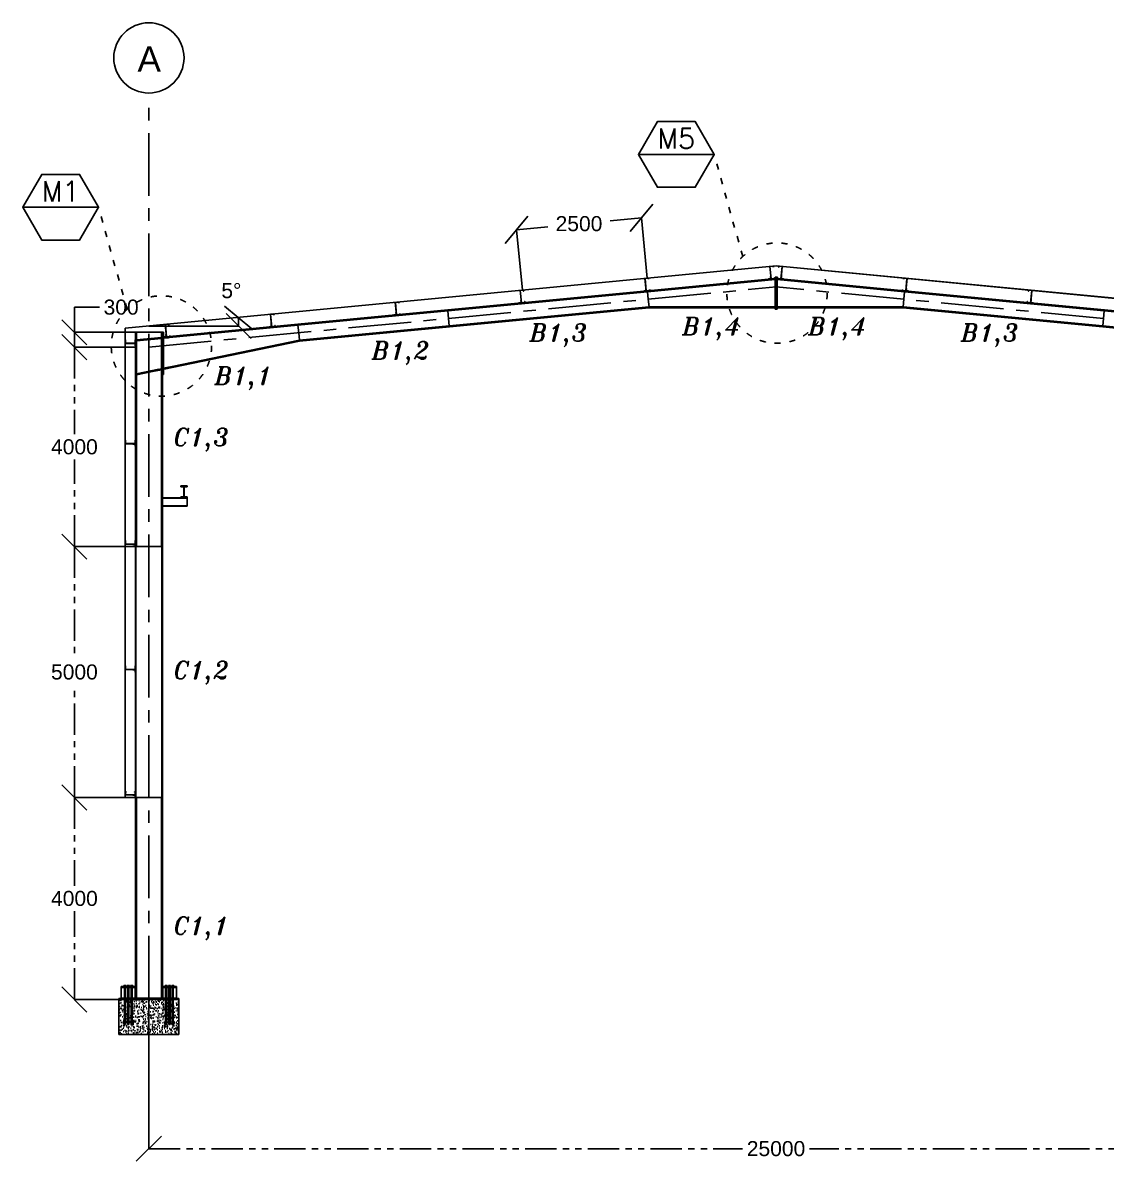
# Model space of a CAD drawing. Header units: inches. Extents: x -15 to 1885144, y -42615 to 866270.
# Drawn here: x 1632521 to 1654115, y 242075 to 264766 of the extents above; entities that cross this region are included whole.
import ezdxf
from ezdxf.enums import TextEntityAlignment as Align

# ---------------------------------------------------------------- set-up
doc = ezdxf.new("R2010")
doc.units = ezdxf.units.IN
doc.header["$LTSCALE"] = 100
doc.header["$MEASUREMENT"] = 0
for name, pattern in [('CENTER', [2, 1.25, -0.25, 0.25, -0.25]), ('dash line', [30, 12, -18]), ('dash scaled', [15, 12, -3]), ('PHANTOM2', [1.25, 0.625, -0.125, 0.125, -0.125, 0.125, -0.125])]:
    doc.linetypes.add(name, pattern=pattern)
for name, color, linetype in [('axis', 8, 'PHANTOM2'), ('bolt', 1, 'Continuous'), ('corrugated sheet', 6, 'Continuous'), ('dimensions', 10, 'PHANTOM2'), ('layout', 7, 'Continuous'), ('pedestal', 9, 'Continuous'), ('purlins', 4, 'Continuous'), ('sections', 3, 'Continuous'), ('text', 3, 'Continuous')]:
    doc.layers.add(name, color=color, linetype=linetype)
doc.layers.add('weld', color=2, linetype='Continuous', lineweight=35)
doc.styles.add('romans', font='romans.shx', dxfattribs={"width": 0.75})
doc.styles.get("Standard").update_dxf_attribs({"font": 'arial.ttf'})
doc.styles.add('TEXT-3', font='ITALICT.shx', dxfattribs={"height": 350})
doc.dimstyles.new('Dim_1', dxfattribs={"dimtxt": 300, "dimasz": 500, "dimexe": 0.0625, "dimexo": 0.0625, "dimgap": 100, "dimtad": 0, "dimtih": 1, "dimtoh": 1, "dimdec": 0, "dimzin": 0, "dimdsep": 46, "dimtxsty": 'Standard', "dimblk": 'OBLIQUE', "dimcen": 0.09, "dimclrd": 256, "dimclre": 256, "dimclrt": 256, "dimadec": 0, "dimazin": 0, "dimtm": 1e-09, "dimtfac": 1, "dimtdec": 0, "dimtofl": 0, "dimtmove": 0, "dimatfit": 3, "dimfxl": 1, "dimtfillclr": 256, "dimtolj": 1, "dimtzin": 0, "dimlwe": -1, "dimarcsym": 0})

# ---------------------------------------------------------------- blocks, each defined once
blk = doc.blocks.new('_Oblique')
at = {"color": 0, "linetype": 'ByBlock', "lineweight": -2}
blk.add_line((-0.5, -0.5), (0.5, 0.5), dxfattribs=at)
blk = doc.blocks.new('*D792')
at = {"layer": 'Defpoints', "color": 0, "ltscale": 10, "transparency": 16777216}
for p in [(1633550, 258597), (1634764, 258597), (1634764, 258301)]:
    blk.add_point(p, dxfattribs=at)
at = {"layer": 'dimensions', "lineweight": -2, "ltscale": 10, "transparency": 16777216}
for p, q in [((1633550, 258597), (1633550, 259097)), ((1633550, 259097), (1634050, 259097)), ((1633550, 258301), (1633550, 258597))]:
    blk.add_line(p, q, dxfattribs=at)
at = {"layer": 'dimensions', "linetype": 'dash line', "ltscale": 10, "transparency": 16777216}
for p, q in [((1634764, 258597), (1633550, 258597)), ((1634764, 258301), (1633550, 258301))]:
    blk.add_line(p, q, dxfattribs=at)
at = {"layer": 'dimensions', "lineweight": -2, "ltscale": 10, "transparency": 16777216, "xscale": 500, "yscale": 500, "zscale": 500}
for p, rotation in [((1633550, 258597), 90), ((1633550, 258301), 270)]:
    blk.add_blockref('_Oblique', p, dxfattribs=dict(at, rotation=rotation))
at = {"layer": 'dimensions', "ltscale": 10, "transparency": 16777216, "insert": (1634481, 259097), "char_height": 300, "attachment_point": 5}
blk.add_mtext('\\A1;300', dxfattribs=at)
blk = doc.blocks.new('*D797')
at = {"layer": 'Defpoints', "color": 0, "ltscale": 10, "transparency": 16777216}
for p in [(1635034, 245319), (1660034, 245319), (1660034, 242325)]:
    blk.add_point(p, dxfattribs=at)
at = {"layer": 'dimensions', "linetype": 'dash line', "ltscale": 10, "transparency": 16777216}
for p, q in [((1635034, 245319), (1635034, 242325)), ((1660034, 245319), (1660034, 242325))]:
    blk.add_line(p, q, dxfattribs=at)
at = {"layer": 'dimensions', "lineweight": -2, "ltscale": 10, "transparency": 16777216}
for p, q in [((1635034, 242325), (1646868, 242325)), ((1660034, 242325), (1648201, 242325))]:
    blk.add_line(p, q, dxfattribs=at)
at = {"layer": 'dimensions', "lineweight": -2, "ltscale": 10, "transparency": 16777216, "xscale": 500, "yscale": 500, "zscale": 500, "rotation": 180}
blk.add_blockref('_Oblique', (1635034, 242325), dxfattribs=at)
at = {"layer": 'dimensions', "lineweight": -2, "ltscale": 10, "transparency": 16777216, "xscale": 500, "yscale": 500, "zscale": 500}
blk.add_blockref('_Oblique', (1660034, 242325), dxfattribs=at)
at = {"layer": 'dimensions', "ltscale": 10, "transparency": 16777216, "insert": (1647534, 242325), "char_height": 300, "attachment_point": 5}
blk.add_mtext('\\A1;25000', dxfattribs=at)
blk = doc.blocks.new('*D803')
at = {"layer": 'Defpoints', "color": 0, "ltscale": 10, "transparency": 16777216}
for p in [(1644851, 260881), (1644967, 259674), (1642479, 259435)]:
    blk.add_point(p, dxfattribs=at)
at = {"layer": 'dimensions', "lineweight": -2, "ltscale": 10, "transparency": 16777216}
for p, q in [((1644851, 260881), (1644157, 260814)), ((1642363, 260642), (1643057, 260708))]:
    blk.add_line(p, q, dxfattribs=at)
at = {"layer": 'dimensions', "linetype": 'dash line', "ltscale": 10, "transparency": 16777216}
for p, q in [((1644967, 259674), (1644851, 260881)), ((1642479, 259435), (1642363, 260642))]:
    blk.add_line(p, q, dxfattribs=at)
at = {"layer": 'dimensions', "lineweight": -2, "ltscale": 10, "transparency": 16777216, "xscale": 500, "yscale": 500, "zscale": 500}
for p, rotation in [((1644851, 260881), 5.483590444458548), ((1642363, 260642), 185.4835904444585)]:
    blk.add_blockref('_Oblique', p, dxfattribs=dict(at, rotation=rotation))
at = {"layer": 'dimensions', "ltscale": 10, "transparency": 16777216, "insert": (1643607, 260761), "char_height": 300, "attachment_point": 5}
blk.add_mtext('\\A1;2500', dxfattribs=at)
blk = doc.blocks.new('*D850')
at = {"layer": 'Defpoints', "color": 0, "ltscale": 10, "transparency": 16777216}
for p in [(1633550, 249325), (1634764, 249325), (1634764, 245299)]:
    blk.add_point(p, dxfattribs=at)
at = {"layer": 'dimensions', "linetype": 'dash line', "ltscale": 10, "transparency": 16777216}
for p, q in [((1634764, 249325), (1633550, 249325)), ((1634764, 245299), (1633550, 245299))]:
    blk.add_line(p, q, dxfattribs=at)
at = {"layer": 'dimensions', "lineweight": -2, "ltscale": 10, "transparency": 16777216}
for p, q in [((1633550, 249325), (1633550, 247565)), ((1633550, 245299), (1633550, 247059))]:
    blk.add_line(p, q, dxfattribs=at)
at = {"layer": 'dimensions', "lineweight": -2, "ltscale": 10, "transparency": 16777216, "xscale": 500, "yscale": 500, "zscale": 500}
for p, rotation in [((1633550, 249325), 90), ((1633550, 245299), 270)]:
    blk.add_blockref('_Oblique', p, dxfattribs=dict(at, rotation=rotation))
at = {"layer": 'dimensions', "ltscale": 10, "transparency": 16777216, "insert": (1633550, 247312), "char_height": 300, "attachment_point": 5}
blk.add_mtext('\\A1;4000', dxfattribs=at)
blk = doc.blocks.new('*D851')
at = {"layer": 'Defpoints', "color": 0, "ltscale": 10, "transparency": 16777216}
for p in [(1633550, 254325), (1634764, 254325), (1634764, 249325)]:
    blk.add_point(p, dxfattribs=at)
at = {"layer": 'dimensions', "linetype": 'dash line', "ltscale": 10, "transparency": 16777216}
for p, q in [((1634764, 254325), (1633550, 254325)), ((1634764, 249325), (1633550, 249325))]:
    blk.add_line(p, q, dxfattribs=at)
at = {"layer": 'dimensions', "lineweight": -2, "ltscale": 10, "transparency": 16777216}
for p, q in [((1633550, 254325), (1633550, 252079)), ((1633550, 249325), (1633550, 251572))]:
    blk.add_line(p, q, dxfattribs=at)
at = {"layer": 'dimensions', "lineweight": -2, "ltscale": 10, "transparency": 16777216, "xscale": 500, "yscale": 500, "zscale": 500}
for p, rotation in [((1633550, 254325), 90), ((1633550, 249325), 270)]:
    blk.add_blockref('_Oblique', p, dxfattribs=dict(at, rotation=rotation))
at = {"layer": 'dimensions', "ltscale": 10, "transparency": 16777216, "insert": (1633550, 251825), "char_height": 300, "attachment_point": 5}
blk.add_mtext('\\A1;5000', dxfattribs=at)
blk = doc.blocks.new('*D852')
at = {"layer": 'Defpoints', "color": 0, "ltscale": 10, "transparency": 16777216}
for p in [(1633550, 258301), (1634764, 258301), (1634764, 254325)]:
    blk.add_point(p, dxfattribs=at)
at = {"layer": 'dimensions', "linetype": 'dash line', "ltscale": 10, "transparency": 16777216}
for p, q in [((1634764, 258301), (1633550, 258301)), ((1634764, 254325), (1633550, 254325))]:
    blk.add_line(p, q, dxfattribs=at)
at = {"layer": 'dimensions', "lineweight": -2, "ltscale": 10, "transparency": 16777216}
for p, q in [((1633550, 258301), (1633550, 256566)), ((1633550, 254325), (1633550, 256060))]:
    blk.add_line(p, q, dxfattribs=at)
at = {"layer": 'dimensions', "lineweight": -2, "ltscale": 10, "transparency": 16777216, "xscale": 500, "yscale": 500, "zscale": 500}
for p, rotation in [((1633550, 258301), 90), ((1633550, 254325), 270)]:
    blk.add_blockref('_Oblique', p, dxfattribs=dict(at, rotation=rotation))
at = {"layer": 'dimensions', "ltscale": 10, "transparency": 16777216, "insert": (1633550, 256313), "char_height": 300, "attachment_point": 5}
blk.add_mtext('\\A1;4000', dxfattribs=at)
blk = doc.blocks.new('*D853')
at = {"layer": 'Defpoints', "color": 0, "ltscale": 10, "transparency": 16777216}
for p in [(1647534, 259923), (1634564, 258678), (1635034, 258722), (1635281, 258722), (1636822, 258780)]:
    blk.add_point(p, dxfattribs=at)
at = {"layer": 'dimensions', "linetype": 'dash line', "ltscale": 10, "transparency": 16777216}
blk.add_line((1635281, 258722), (1636823, 258722), dxfattribs=at)
at = {"layer": 'dimensions', "lineweight": -2, "ltscale": 10, "transparency": 16777216}
blk.add_arc((1635027, 258722), 1796, 0, 5.4836, dxfattribs=at)
at = {"layer": 'dimensions', "lineweight": -2, "ltscale": 10, "transparency": 16777216, "xscale": 500, "yscale": 500, "zscale": 500}
for p, rotation in [((1636815, 258894), 95.48359044446731), ((1636823, 258722), 270.0000000000118)]:
    blk.add_blockref('_Oblique', p, dxfattribs=dict(at, rotation=rotation))
at = {"layer": 'dimensions', "ltscale": 10, "transparency": 16777216, "insert": (1636679, 259426), "char_height": 300, "attachment_point": 5}
blk.add_mtext('\\A1;5°', dxfattribs=at)
blk = doc.blocks.new('*U871')
at = {"layer": 'purlins', "ltscale": 10}
h = blk.add_hatch(color=256, dxfattribs=at)
h.dxf.hatch_style = 1
h.paths.add_polyline_path([(124, -228), (129, -228), (129, -218), (124, -218)])
for p, q in [((124, -1), (54, -1)), ((54, -1), (54, -21)), ((54, -21), (56, -21)), ((56, -21), (56, -3)), ((56, -3), (122, -3)), ((122, -249), (122, -3)), ((124, -1), (124, -251)), ((129, -201), (124, -201)), ((129, -218), (124, -218)), ((129, -246), (129, -201)), ((54, -251), (54, -231)), ((54, -231), (56, -231)), ((124, -251), (54, -251)), ((56, -231), (56, -249)), ((56, -249), (122, -249)), ((129, -228), (124, -228)), ((124, -251), (174, -251)), ((174, -246), (129, -246)), ((174, -251), (174, -246))]:
    blk.add_line(p, q, dxfattribs=at)
blk = doc.blocks.new('*U872')
at = {"layer": 'sections', "color": 0, "linetype": 'ByBlock', "lineweight": -2, "transparency": 16777216, "rotation": 354.5164095555347}
for p in [(1647534, 259923), (1650023, 259684), (1652511, 259445), (1655000, 259206), (1657489, 258968)]:
    blk.add_blockref('*U871', p, dxfattribs=at)
blk = doc.blocks.new('*U873')
at = {"layer": 'purlins', "ltscale": 10}
h = blk.add_hatch(color=256, dxfattribs=at)
h.dxf.hatch_style = 1
h.paths.add_polyline_path([(124, -228), (129, -228), (129, -218), (124, -218)])
for p, q in [((124, -1), (54, -1)), ((54, -1), (54, -21)), ((54, -21), (56, -21)), ((56, -21), (56, -3)), ((56, -3), (122, -3)), ((122, -249), (122, -3)), ((124, -1), (124, -251)), ((129, -201), (124, -201)), ((129, -218), (124, -218)), ((129, -246), (129, -201)), ((54, -251), (54, -231)), ((54, -231), (56, -231)), ((124, -251), (54, -251)), ((56, -231), (56, -249)), ((56, -249), (122, -249)), ((129, -228), (124, -228)), ((124, -251), (174, -251)), ((174, -246), (129, -246)), ((174, -251), (174, -246))]:
    blk.add_line(p, q, dxfattribs=at)
blk = doc.blocks.new('*U874')
at = {"layer": 'sections', "color": 0, "linetype": 'ByBlock', "lineweight": -2, "transparency": 16777216, "rotation": 354.5164095555347}
for p in [(1647534, 259923), (1650023, 259684), (1652511, 259445), (1655000, 259206), (1657489, 258968)]:
    blk.add_blockref('*U873', p, dxfattribs=at)

msp = doc.modelspace()

# ---------------------------------------------------------------- hatches: boundary and pattern name
at = {"layer": 'pedestal', "ltscale": 10}
h = msp.add_hatch(dxfattribs=at)
h.set_pattern_fill('AR-CONC', color=256, scale=19)
h.set_pattern_definition([(50, (686760.47, 201963.22), (136.279435, -11.922906), [14.25, -156.75]), (355, (686760.47, 201963.22), (-26.362753, 142.916505), [11.4, -125.4]), (100.451444, (686771.83, 201962.23), (109.91668, 130.993598), [12.110636, -133.217001]), (46.1842, (686760.47, 202001.22), (202.775853, -31.448663), [21.375, -235.125]), (96.635635, (686777.37, 201998.6), (177.58577, 185.082534), [18.165965, -199.825614]), (351.184164, (686760.47, 202001.22), (177.58577, 185.082534), [17.1, -188.1]), (21, (686779.47, 201991.72), (113.41234, -76.497589), [14.25, -156.75]), (326, (686779.47, 201991.72), (46.229913, 137.778509), [11.4, -125.4]), (71.451445, (686788.92, 201985.35), (159.642252, 61.280919), [12.110636, -133.217001]), (37.5, (686760.47, 201963.22), (2.3103725, 63.2498322), [0, -123.88, 0, -127.3, 0, -125.875]), (7.5, (686760.47, 201963.22), (49.983212, 74.9382253), [0, -72.58, 0, -121.03, 0, -47.975]), (327.5, (686718.1, 201963.22), (101.426263, -4.2854256), [0, -47.5, 0, -148.2, 0, -196.65]), (317.5, (686699.1, 201963.22), (110.805372, 19.019947), [0, -61.75, 0, -98.42, 0, -139.65])])
h.paths.add_polyline_path([(1635367.378, 245298.666), (1634701.378, 245298.666), (1634701.378, 244863.666), (1634717.878, 244863.666), (1634717.878, 244843.666), (1634701.378, 244843.666), (1634701.378, 244798.666), (1634679.378, 244798.666), (1634679.378, 244843.666), (1634662.878, 244843.666), (1634662.878, 244863.666), (1634679.378, 244863.666), (1634679.378, 245298.666), (1634635.378, 245298.666), (1634635.378, 244863.666), (1634651.878, 244863.666), (1634651.878, 244843.666), (1634635.378, 244843.666), (1634635.378, 244798.666), (1634613.378, 244798.666), (1634613.378, 244843.666), (1634596.878, 244843.666), (1634596.878, 244863.666), (1634613.378, 244863.666), (1634613.378, 245298.666), (1634569.378, 245298.666), (1634569.378, 244863.666), (1634585.878, 244863.666), (1634585.878, 244843.666), (1634569.378, 244843.666), (1634569.378, 244798.666), (1634547.378, 244798.666), (1634547.378, 244843.666), (1634530.878, 244843.666), (1634530.878, 244863.666), (1634547.378, 244863.666), (1634547.378, 245298.666), (1634434.378, 245298.666), (1634434.378, 244598.666), (1635634.378, 244598.666), (1635634.378, 245298.666), (1635521.378, 245298.666), (1635521.378, 244863.666), (1635537.878, 244863.666), (1635537.878, 244843.666), (1635521.378, 244843.666), (1635521.378, 244798.666), (1635499.378, 244798.666), (1635499.378, 244843.666), (1635482.878, 244843.666), (1635482.878, 244863.666), (1635499.378, 244863.666), (1635499.378, 245298.666), (1635455.378, 245298.666), (1635455.378, 244863.666), (1635471.878, 244863.666), (1635471.878, 244843.666), (1635455.378, 244843.666), (1635455.378, 244798.666), (1635433.378, 244798.666), (1635433.378, 244843.666), (1635416.878, 244843.666), (1635416.878, 244863.666), (1635433.378, 244863.666), (1635433.378, 245298.666), (1635389.378, 245298.666), (1635389.378, 244863.666), (1635405.878, 244863.666), (1635405.878, 244843.666), (1635389.378, 244843.666), (1635389.378, 244798.666), (1635367.378, 244798.666), (1635367.378, 244843.666), (1635350.878, 244843.666), (1635350.878, 244863.666), (1635367.378, 244863.666)])
h.paths.add_polyline_path([(1634604.719, 244667.576), (1634684.637, 244667.576), (1634684.637, 244708.79), (1634604.719, 244708.79)], flags=24)
h.paths.add_polyline_path([(1634978.028, 244608.151), (1635089.023, 244608.151), (1635089.023, 244649.365), (1634978.028, 244649.365)], flags=24)
at = {"layer": 'purlins', "ltscale": 10}
h = msp.add_hatch(color=256, dxfattribs=at)
h.dxf.hatch_style = 1
h.paths.add_polyline_path([(1635380.998, 258537.247), (1635376.021, 258536.769), (1635376.976, 258526.815), (1635381.953, 258527.293)])
h = msp.add_hatch(color=256, dxfattribs=at)
h.dxf.hatch_style = 1
h.paths.add_polyline_path([(1634731.878, 258375.461), (1634731.878, 258370.461), (1634741.878, 258370.461), (1634741.878, 258375.461)])
h = msp.add_hatch(color=256, dxfattribs=at)
h.dxf.hatch_style = 1
h.paths.add_polyline_path([(1634731.878, 256375.461), (1634731.878, 256370.461), (1634741.878, 256370.461), (1634741.878, 256375.461)])
h = msp.add_hatch(color=256, dxfattribs=at)
h.dxf.hatch_style = 1
h.paths.add_polyline_path([(1634731.878, 254375.461), (1634731.878, 254370.461), (1634741.878, 254370.461), (1634741.878, 254375.461)])
h = msp.add_hatch(color=256, dxfattribs=at)
h.dxf.hatch_style = 1
h.paths.add_polyline_path([(1634731.878, 251875.461), (1634731.878, 251870.461), (1634741.878, 251870.461), (1634741.878, 251875.461)])
h = msp.add_hatch(color=256, dxfattribs=at)
h.dxf.hatch_style = 1
h.paths.add_polyline_path([(1634731.878, 249375.461), (1634731.878, 249370.461), (1634741.878, 249370.461), (1634741.878, 249375.461)])
at = {"layer": 'sections', "ltscale": 10}
h = msp.add_hatch(color=256, dxfattribs=at)
h.dxf.hatch_style = 1
h.paths.add_polyline_path([(1647534.378, 259594.567), (1647534.378, 259610.567), (1647514.378, 259610.567), (1647514.378, 259594.567)])
h.paths.add_polyline_path([(1647534.378, 259542.567), (1647534.378, 259562.567), (1647514.378, 259562.567), (1647514.378, 259542.567)])
h = msp.add_hatch(color=256, dxfattribs=at)
h.dxf.hatch_style = 1
h.paths.add_polyline_path([(1647554.378, 259594.567), (1647554.378, 259610.567), (1647534.378, 259610.567), (1647534.378, 259594.567)])
h.paths.add_polyline_path([(1647554.378, 259542.567), (1647554.378, 259562.567), (1647534.378, 259562.567), (1647534.378, 259542.567)])
h = msp.add_hatch(color=256, dxfattribs=at)
h.dxf.hatch_style = 1
h.paths.add_polyline_path([(1647534.378, 259144.567), (1647514.378, 259144.567), (1647514.378, 259160.567), (1647534.378, 259160.567)])
h.paths.add_polyline_path([(1647534.378, 259192.567), (1647514.378, 259192.567), (1647514.378, 259212.567), (1647534.378, 259212.567)])
h = msp.add_hatch(color=256, dxfattribs=at)
h.dxf.hatch_style = 1
h.paths.add_polyline_path([(1647534.378, 259144.567), (1647554.378, 259144.567), (1647554.378, 259160.567), (1647534.378, 259160.567)])
h.paths.add_polyline_path([(1647534.378, 259192.567), (1647554.378, 259192.567), (1647554.378, 259212.567), (1647534.378, 259212.567)])
h = msp.add_hatch(color=256, dxfattribs=at)
h.dxf.hatch_style = 1
h.paths.add_polyline_path([(1635304.378, 258525.242), (1635324.378, 258525.242), (1635324.378, 258549.242), (1635304.378, 258549.242)])
h.paths.add_polyline_path([(1635324.378, 258417.242), (1635324.378, 258437.242), (1635304.378, 258437.242), (1635304.378, 258417.242)])
h.paths.add_polyline_path([(1635324.378, 258357.242), (1635324.378, 258377.242), (1635304.378, 258377.242), (1635304.378, 258357.242)])
h = msp.add_hatch(color=256, dxfattribs=at)
h.dxf.hatch_style = 1
h.paths.add_polyline_path([(1635304.378, 257829.242), (1635324.378, 257829.242), (1635324.378, 257805.242), (1635304.378, 257805.242)])
h.paths.add_polyline_path([(1635324.378, 257937.242), (1635324.378, 257917.242), (1635304.378, 257917.242), (1635304.378, 257937.242)])
h.paths.add_polyline_path([(1635324.378, 257997.242), (1635324.378, 257977.242), (1635304.378, 257977.242), (1635304.378, 257997.242)])

# ---------------------------------------------------------------- linework, layer by layer
at = {"layer": 'axis', "linetype": 'CENTER', "ltscale": 10}
for p, q in [((1635034.378, 245318.666), (1635034.378, 263128.351)), ((1635034.378, 258300.541), (1647534.378, 259500.541)), ((1660034.378, 258300.541), (1647534.378, 259500.541))]:
    msp.add_line(p, q, dxfattribs=at)
at = {"layer": 'bolt', "ltscale": 10}
msp.add_line((1647437.265, 259684.603), (1647432.288, 259684.125), dxfattribs=at)
at = {"layer": 'bolt', "linetype": 'Continuous', "ltscale": 10}
for p, q in [((1647436.209, 259684.502), (1647437.175, 259685.539)), ((1647436.397, 259684.52), (1647437.191, 259685.373)), ((1647436.584, 259684.538), (1647437.207, 259685.207)), ((1647436.772, 259684.556), (1647437.223, 259685.04)), ((1647436.959, 259684.574), (1647437.239, 259684.874)), ((1647437.147, 259684.592), (1647437.255, 259684.708))]:
    msp.add_line(p, q, dxfattribs=at)
at = {"layer": 'bolt'}
for p, q in [((1634537.378, 245558.666), (1634537.378, 245578.666)), ((1634537.378, 245578.666), (1634579.378, 245578.666)), ((1634547.378, 245558.666), (1634537.378, 245558.666)), ((1634547.378, 245578.666), (1634547.378, 245558.666)), ((1634558.378, 245578.666), (1634558.378, 245558.666)), ((1634569.378, 245578.666), (1634569.378, 245558.666)), ((1634579.378, 245578.666), (1634579.378, 245558.666)), ((1634603.378, 245558.666), (1634603.378, 245578.666)), ((1634603.378, 245578.666), (1634645.378, 245578.666)), ((1634613.378, 245578.666), (1634613.378, 245558.666)), ((1634624.378, 245578.666), (1634624.378, 245558.666)), ((1634635.378, 245578.666), (1634635.378, 245558.666)), ((1634645.378, 245578.666), (1634645.378, 245558.666)), ((1634669.378, 245558.666), (1634669.378, 245578.666)), ((1634669.378, 245578.666), (1634711.378, 245578.666)), ((1634679.378, 245578.666), (1634679.378, 245558.666)), ((1634690.378, 245578.666), (1634690.378, 245558.666)), ((1634701.378, 245578.666), (1634701.378, 245558.666)), ((1634711.378, 245578.666), (1634711.378, 245558.666)), ((1635399.378, 245578.666), (1635357.378, 245578.666)), ((1635357.378, 245578.666), (1635357.378, 245558.666)), ((1635367.378, 245578.666), (1635367.378, 245558.666)), ((1635378.378, 245578.666), (1635378.378, 245558.666)), ((1635389.378, 245578.666), (1635389.378, 245558.666)), ((1635399.378, 245558.666), (1635399.378, 245578.666)), ((1635465.378, 245578.666), (1635423.378, 245578.666)), ((1635423.378, 245578.666), (1635423.378, 245558.666)), ((1635433.378, 245578.666), (1635433.378, 245558.666)), ((1635444.378, 245578.666), (1635444.378, 245558.666)), ((1635455.378, 245578.666), (1635455.378, 245558.666)), ((1635465.378, 245558.666), (1635465.378, 245578.666)), ((1635531.378, 245578.666), (1635489.378, 245578.666)), ((1635489.378, 245578.666), (1635489.378, 245558.666)), ((1635499.378, 245578.666), (1635499.378, 245558.666)), ((1635510.378, 245578.666), (1635510.378, 245558.666)), ((1635521.378, 245578.666), (1635521.378, 245558.666)), ((1635521.378, 245558.666), (1635531.378, 245558.666)), ((1635531.378, 245558.666), (1635531.378, 245578.666)), ((1634547.378, 245298.666), (1634547.378, 244798.666)), ((1634569.378, 245298.666), (1634569.378, 244798.666)), ((1634613.378, 245298.666), (1634613.378, 244798.666)), ((1634635.378, 245298.666), (1634635.378, 244798.666)), ((1634679.378, 245298.666), (1634679.378, 244798.666)), ((1634701.378, 245298.666), (1634701.378, 244798.666)), ((1635367.378, 245298.666), (1635367.378, 244798.666)), ((1635389.378, 245298.666), (1635389.378, 244798.666)), ((1635433.378, 245298.666), (1635433.378, 244798.666)), ((1635455.378, 245298.666), (1635455.378, 244798.666)), ((1635499.378, 245298.666), (1635499.378, 244798.666)), ((1635521.378, 245298.666), (1635521.378, 244798.666)), ((1634585.878, 244863.666), (1634530.878, 244863.666)), ((1634530.878, 244863.666), (1634530.878, 244843.666)), ((1634530.878, 244843.666), (1634585.878, 244843.666)), ((1634585.878, 244843.666), (1634585.878, 244863.666)), ((1634651.878, 244863.666), (1634596.878, 244863.666)), ((1634596.878, 244863.666), (1634596.878, 244843.666)), ((1634596.878, 244843.666), (1634651.878, 244843.666)), ((1634651.878, 244843.666), (1634651.878, 244863.666)), ((1634717.878, 244863.666), (1634662.878, 244863.666)), ((1634662.878, 244863.666), (1634662.878, 244843.666)), ((1634662.878, 244843.666), (1634717.878, 244843.666)), ((1634717.878, 244843.666), (1634717.878, 244863.666)), ((1635350.878, 244863.666), (1635405.878, 244863.666)), ((1635350.878, 244843.666), (1635350.878, 244863.666)), ((1635405.878, 244843.666), (1635350.878, 244843.666)), ((1635405.878, 244863.666), (1635405.878, 244843.666)), ((1635416.878, 244863.666), (1635471.878, 244863.666)), ((1635416.878, 244843.666), (1635416.878, 244863.666)), ((1635471.878, 244843.666), (1635416.878, 244843.666)), ((1635471.878, 244863.666), (1635471.878, 244843.666)), ((1635482.878, 244863.666), (1635537.878, 244863.666)), ((1635482.878, 244843.666), (1635482.878, 244863.666)), ((1635537.878, 244843.666), (1635482.878, 244843.666)), ((1635537.878, 244863.666), (1635537.878, 244843.666)), ((1634547.378, 244798.666), (1634569.378, 244798.666)), ((1634613.378, 244798.666), (1634635.378, 244798.666)), ((1634679.378, 244798.666), (1634701.378, 244798.666)), ((1635389.378, 244798.666), (1635367.378, 244798.666)), ((1635455.378, 244798.666), (1635433.378, 244798.666)), ((1635521.378, 244798.666), (1635499.378, 244798.666))]:
    msp.add_line(p, q, dxfattribs=at)
at = {"layer": 'bolt', "linetype": 'dash scaled'}
for p, q in [((1634547.378, 245558.666), (1634547.378, 245298.666)), ((1634569.378, 245558.666), (1634569.378, 245298.666)), ((1634613.378, 245558.666), (1634613.378, 245298.666)), ((1634635.378, 245558.666), (1634635.378, 245298.666)), ((1634679.378, 245558.666), (1634679.378, 245298.666)), ((1634701.378, 245558.666), (1634701.378, 245298.666)), ((1635367.378, 245558.666), (1635367.378, 245298.666)), ((1635389.378, 245558.666), (1635389.378, 245298.666)), ((1635433.378, 245558.666), (1635433.378, 245298.666)), ((1635455.378, 245558.666), (1635455.378, 245298.666)), ((1635499.378, 245558.666), (1635499.378, 245298.666)), ((1635521.378, 245558.666), (1635521.378, 245298.666))]:
    msp.add_line(p, q, dxfattribs=at)
at = {"layer": 'corrugated sheet', "ltscale": 10}
for p, q in [((1634564.311, 258678.048), (1647534.378, 259923.175)), ((1634564.378, 258677.352), (1647534.378, 259922.472)), ((1659260.906, 258797.428), (1647534.378, 259923.175)), ((1659260.839, 258796.731), (1647534.378, 259922.472)), ((1634563.878, 249325.461), (1634563.878, 258677.352)), ((1634564.378, 249325.461), (1634564.378, 258677.352))]:
    msp.add_line(p, q, dxfattribs=at)
at = {"layer": 'dimensions', "ltscale": 10}
msp.add_line((1635034.378, 258722.472), (1635281.422, 258722.472), dxfattribs=at)
at = {"layer": 'layout', "ltscale": 10}
for p, q in [((1644972.369, 259425.369), (1647514.378, 259669.402)), ((1644974.28, 259405.461), (1647514.378, 259649.31)), ((1647534.378, 259500.541), (1647534.378, 259671.322)), ((1647534.378, 259671.322), (1647534.378, 259082.533)), ((1647534.378, 259500.541), (1647534.378, 259671.322)), ((1647534.378, 259671.322), (1647534.378, 259082.533)), ((1650096.387, 259425.369), (1647554.378, 259669.402)), ((1650094.476, 259405.461), (1647554.378, 259649.31)), ((1640990.674, 259043.127), (1644972.369, 259425.369)), ((1644974.28, 259405.461), (1640992.586, 259023.218)), ((1644974.28, 259405.461), (1644972.369, 259425.369)), ((1644988.614, 259256.147), (1644974.28, 259405.461)), ((1650080.142, 259256.147), (1650094.476, 259405.461)), ((1650094.476, 259405.461), (1650096.387, 259425.369)), ((1650094.476, 259405.461), (1654076.171, 259023.218)), ((1654078.082, 259043.127), (1650096.387, 259425.369)), ((1644988.614, 259256.147), (1645002.948, 259106.834)), ((1650080.142, 259256.147), (1650065.808, 259106.834)), ((1638004.404, 258756.445), (1640990.674, 259043.127)), ((1638006.315, 258736.536), (1640992.586, 259023.218)), ((1640992.586, 259023.218), (1640990.674, 259043.127)), ((1641006.92, 258873.905), (1640992.586, 259023.218)), ((1645002.948, 259106.834), (1641021.254, 258724.591)), ((1641023.165, 258704.683), (1645004.86, 259086.925)), ((1645002.948, 259106.834), (1645004.86, 259086.925)), ((1645002.948, 259106.834), (1647514.378, 259102.472)), ((1645004.86, 259086.925), (1647514.378, 259082.567)), ((1650065.808, 259106.834), (1647554.378, 259102.472)), ((1650063.897, 259086.925), (1647554.378, 259082.567)), ((1650065.808, 259106.834), (1650063.897, 259086.925)), ((1654045.591, 258704.683), (1650063.897, 259086.925)), ((1650065.808, 259106.834), (1654047.502, 258724.591)), ((1654061.836, 258873.905), (1654076.171, 259023.218)), ((1654076.171, 259023.218), (1654078.082, 259043.127)), ((1657062.441, 258736.536), (1654076.171, 259023.218)), ((1657064.353, 258756.445), (1654078.082, 259043.127)), ((1638004.404, 258756.445), (1635304.378, 258497.242)), ((1638006.315, 258736.536), (1635304.378, 258477.15)), ((1638006.315, 258736.536), (1638004.404, 258756.445)), ((1638020.649, 258587.223), (1638006.315, 258736.536)), ((1638034.983, 258437.909), (1641021.254, 258724.591)), ((1641023.165, 258704.683), (1638036.894, 258418.001)), ((1641006.92, 258873.905), (1641021.254, 258724.591)), ((1641021.254, 258724.591), (1641023.165, 258704.683)), ((1654047.502, 258724.591), (1654045.591, 258704.683)), ((1654045.591, 258704.683), (1657031.862, 258418.001)), ((1654061.836, 258873.905), (1654047.502, 258724.591)), ((1657033.773, 258437.909), (1654047.502, 258724.591)), ((1634764.378, 258445.402), (1634764.378, 258597.242)), ((1635304.378, 258597.242), (1634764.378, 258597.242)), ((1634784.378, 258447.322), (1634784.378, 258597.242)), ((1635284.378, 258495.322), (1634784.378, 258447.322)), ((1635284.378, 258475.23), (1634784.378, 258427.23)), ((1638020.649, 258587.223), (1638034.983, 258437.909)), ((1638034.983, 258437.909), (1635304.378, 257875.162)), ((1638036.894, 258418.001), (1635304.378, 257854.86)), ((1638034.983, 258437.909), (1638036.894, 258418.001)), ((1635234.378, 257860.736), (1634784.378, 257767.996)), ((1635234.378, 257840.434), (1634784.378, 257747.694)), ((1635284.378, 257871.041), (1635034.378, 257819.518)), ((1635284.378, 257850.738), (1635034.378, 257799.216)), ((1634764.378, 254325.461), (1634784.378, 254325.461)), ((1634774.378, 254325.461), (1634784.378, 254342.781)), ((1634774.378, 249325.461), (1634774.378, 254325.461)), ((1634784.378, 254325.461), (1635304.378, 254325.461)), ((1635294.378, 254325.461), (1635284.378, 254342.781)), ((1635284.378, 254325.461), (1635304.378, 254325.461)), ((1635294.378, 249325.461), (1635294.378, 254325.461)), ((1634764.378, 249325.461), (1634774.378, 249325.461)), ((1634774.378, 249325.461), (1635294.378, 249325.461)), ((1634784.378, 249308.14), (1634774.378, 249325.461)), ((1635284.378, 249308.14), (1635294.378, 249325.461)), ((1635294.378, 249325.461), (1635304.378, 249325.461))]:
    msp.add_line(p, q, dxfattribs=at)
at = {"layer": 'layout', "linetype": 'Continuous', "ltscale": 0.01}
for p, q in [((1635284.378, 254342.781), (1635284.378, 258597.242)), ((1635304.378, 257875.162), (1635304.378, 258597.242)), ((1634764.378, 245318.666), (1634764.378, 258445.402)), ((1634784.378, 254342.781), (1634784.378, 258447.322)), ((1635304.378, 245318.666), (1635304.378, 257875.162)), ((1635284.378, 245318.666), (1635284.378, 249308.14))]:
    msp.add_line(p, q, dxfattribs=at)
at = {"layer": 'layout', "ltscale": 0.01}
for p, q in [((1635674.378, 255538.666), (1635794.378, 255538.666)), ((1635674.378, 255518.666), (1635674.378, 255538.666)), ((1635794.378, 255518.666), (1635674.378, 255518.666)), ((1635729.378, 255518.666), (1635729.378, 255318.666)), ((1635739.378, 255518.666), (1635739.378, 255318.666)), ((1635794.378, 255538.666), (1635794.378, 255518.666)), ((1635304.378, 255298.666), (1635794.378, 255298.666)), ((1635304.378, 255288.666), (1635794.378, 255288.666)), ((1635794.378, 255318.666), (1635674.378, 255318.666)), ((1635674.378, 255318.666), (1635674.378, 255298.666)), ((1635674.378, 255298.666), (1635794.378, 255298.666)), ((1635794.378, 255298.666), (1635794.378, 255318.666)), ((1635794.378, 255298.666), (1635794.378, 255128.666)), ((1635304.378, 255138.666), (1635794.378, 255138.666)), ((1635304.378, 255128.666), (1635794.378, 255128.666))]:
    msp.add_line(p, q, dxfattribs=at)
at = {"layer": 'layout'}
msp.add_line((1634784.378, 245318.666), (1634784.378, 249308.14), dxfattribs=at)
at = {"layer": 'pedestal', "ltscale": 10}
for p, q in [((1634434.378, 245298.666), (1634434.378, 244598.666)), ((1635634.378, 245298.666), (1635634.378, 244598.666)), ((1634434.378, 244598.666), (1635634.378, 244598.666))]:
    msp.add_line(p, q, dxfattribs=at)
at = {"layer": 'purlins', "ltscale": 10}
for p, q in [((1635360.213, 258753.752), (1635429.893, 258760.441)), ((1635360.213, 258753.752), (1635384.104, 258504.896)), ((1635428.093, 258758.259), (1635362.395, 258751.952)), ((1635385.903, 258507.078), (1635362.395, 258751.952)), ((1635429.813, 258740.342), (1635428.093, 258758.259)), ((1635431.804, 258740.533), (1635429.813, 258740.342)), ((1635429.893, 258760.441), (1635431.804, 258740.533)), ((1635333.855, 258505.095), (1635378.649, 258509.395)), ((1635334.332, 258500.118), (1635333.855, 258505.095)), ((1635384.104, 258504.896), (1635334.332, 258500.118)), ((1635374.348, 258554.189), (1635379.326, 258554.667)), ((1635378.649, 258509.395), (1635374.348, 258554.189)), ((1635376.021, 258536.769), (1635380.998, 258537.247)), ((1635376.976, 258526.815), (1635381.953, 258527.293)), ((1635384.104, 258504.896), (1635453.783, 258511.585)), ((1635451.601, 258513.385), (1635385.903, 258507.078)), ((1635451.872, 258531.494), (1635449.881, 258531.303)), ((1635449.881, 258531.303), (1635451.601, 258513.385)), ((1635453.783, 258511.585), (1635451.872, 258531.494)), ((1634564.378, 258375.461), (1634564.378, 258435.461)), ((1634564.378, 258435.461), (1634584.378, 258435.461)), ((1634564.378, 258375.461), (1634764.378, 258375.461)), ((1634584.378, 258433.461), (1634566.378, 258433.461)), ((1634566.378, 258433.461), (1634566.378, 258377.461)), ((1634762.378, 258377.461), (1634566.378, 258377.461)), ((1634584.378, 258435.461), (1634584.378, 258433.461)), ((1634714.378, 258370.461), (1634714.378, 258375.461)), ((1634714.378, 258375.461), (1634764.378, 258375.461)), ((1634759.378, 258370.461), (1634714.378, 258370.461)), ((1634731.878, 258370.461), (1634731.878, 258375.461)), ((1634741.878, 258370.461), (1634741.878, 258375.461)), ((1634764.378, 258435.461), (1634744.378, 258435.461)), ((1634744.378, 258435.461), (1634744.378, 258433.461)), ((1634744.378, 258433.461), (1634762.378, 258433.461)), ((1634759.378, 258325.461), (1634759.378, 258370.461)), ((1634764.378, 258325.461), (1634759.378, 258325.461)), ((1634762.378, 258433.461), (1634762.378, 258377.461)), ((1634764.378, 258375.461), (1634764.378, 258435.461)), ((1634764.378, 258375.461), (1634764.378, 258325.461)), ((1634564.378, 256375.461), (1634564.378, 256435.461)), ((1634564.378, 256435.461), (1634584.378, 256435.461)), ((1634584.378, 256433.461), (1634566.378, 256433.461)), ((1634566.378, 256433.461), (1634566.378, 256377.461)), ((1634584.378, 256435.461), (1634584.378, 256433.461)), ((1634764.378, 256435.461), (1634744.378, 256435.461)), ((1634744.378, 256435.461), (1634744.378, 256433.461)), ((1634744.378, 256433.461), (1634762.378, 256433.461)), ((1634762.378, 256433.461), (1634762.378, 256377.461)), ((1634764.378, 256375.461), (1634764.378, 256435.461)), ((1634564.378, 256375.461), (1634764.378, 256375.461)), ((1634762.378, 256377.461), (1634566.378, 256377.461)), ((1634714.378, 256370.461), (1634714.378, 256375.461)), ((1634714.378, 256375.461), (1634764.378, 256375.461)), ((1634759.378, 256370.461), (1634714.378, 256370.461)), ((1634731.878, 256370.461), (1634731.878, 256375.461)), ((1634741.878, 256370.461), (1634741.878, 256375.461)), ((1634759.378, 256325.461), (1634759.378, 256370.461)), ((1634764.378, 256325.461), (1634759.378, 256325.461)), ((1634764.378, 256375.461), (1634764.378, 256325.461)), ((1634564.378, 254375.461), (1634564.378, 254435.461)), ((1634564.378, 254435.461), (1634584.378, 254435.461)), ((1634564.378, 254375.461), (1634764.378, 254375.461)), ((1634584.378, 254433.461), (1634566.378, 254433.461)), ((1634566.378, 254433.461), (1634566.378, 254377.461)), ((1634762.378, 254377.461), (1634566.378, 254377.461)), ((1634584.378, 254435.461), (1634584.378, 254433.461)), ((1634714.378, 254370.461), (1634714.378, 254375.461)), ((1634714.378, 254375.461), (1634764.378, 254375.461)), ((1634759.378, 254370.461), (1634714.378, 254370.461)), ((1634731.878, 254370.461), (1634731.878, 254375.461)), ((1634741.878, 254370.461), (1634741.878, 254375.461)), ((1634764.378, 254435.461), (1634744.378, 254435.461)), ((1634744.378, 254435.461), (1634744.378, 254433.461)), ((1634744.378, 254433.461), (1634762.378, 254433.461)), ((1634759.378, 254325.461), (1634759.378, 254370.461)), ((1634762.378, 254433.461), (1634762.378, 254377.461)), ((1634764.378, 254375.461), (1634764.378, 254435.461)), ((1634764.378, 254375.461), (1634764.378, 254325.461)), ((1634764.378, 254325.461), (1634759.378, 254325.461)), ((1634564.378, 251875.461), (1634564.378, 251935.461)), ((1634564.378, 251935.461), (1634584.378, 251935.461)), ((1634564.378, 251875.461), (1634764.378, 251875.461)), ((1634584.378, 251933.461), (1634566.378, 251933.461)), ((1634566.378, 251933.461), (1634566.378, 251877.461)), ((1634762.378, 251877.461), (1634566.378, 251877.461)), ((1634584.378, 251935.461), (1634584.378, 251933.461)), ((1634714.378, 251870.461), (1634714.378, 251875.461)), ((1634714.378, 251875.461), (1634764.378, 251875.461)), ((1634759.378, 251870.461), (1634714.378, 251870.461)), ((1634731.878, 251870.461), (1634731.878, 251875.461)), ((1634741.878, 251870.461), (1634741.878, 251875.461)), ((1634764.378, 251935.461), (1634744.378, 251935.461)), ((1634744.378, 251935.461), (1634744.378, 251933.461)), ((1634744.378, 251933.461), (1634762.378, 251933.461)), ((1634759.378, 251825.461), (1634759.378, 251870.461)), ((1634762.378, 251933.461), (1634762.378, 251877.461)), ((1634764.378, 251875.461), (1634764.378, 251935.461)), ((1634764.378, 251875.461), (1634764.378, 251825.461)), ((1634764.378, 251825.461), (1634759.378, 251825.461)), ((1634564.378, 249375.461), (1634564.378, 249435.461)), ((1634564.378, 249435.461), (1634584.378, 249435.461)), ((1634564.378, 249375.461), (1634764.378, 249375.461)), ((1634584.378, 249433.461), (1634566.378, 249433.461)), ((1634566.378, 249433.461), (1634566.378, 249377.461)), ((1634762.378, 249377.461), (1634566.378, 249377.461)), ((1634584.378, 249435.461), (1634584.378, 249433.461)), ((1634714.378, 249370.461), (1634714.378, 249375.461)), ((1634714.378, 249375.461), (1634764.378, 249375.461)), ((1634731.878, 249370.461), (1634731.878, 249375.461)), ((1634741.878, 249370.461), (1634741.878, 249375.461)), ((1634764.378, 249435.461), (1634744.378, 249435.461)), ((1634744.378, 249435.461), (1634744.378, 249433.461)), ((1634744.378, 249433.461), (1634762.378, 249433.461)), ((1634762.378, 249433.461), (1634762.378, 249377.461)), ((1634764.378, 249375.461), (1634764.378, 249435.461)), ((1634764.378, 249375.461), (1634764.378, 249325.461)), ((1634759.378, 249370.461), (1634714.378, 249370.461)), ((1634759.378, 249325.461), (1634759.378, 249370.461)), ((1634764.378, 249325.461), (1634759.378, 249325.461))]:
    msp.add_line(p, q, dxfattribs=at)
at = {"layer": 'sections', "ltscale": 10}
for p, q in [((1647514.378, 259669.402), (1647434.438, 259661.728)), ((1647514.378, 259649.31), (1647434.438, 259641.636)), ((1647514.378, 259697.567), (1647514.378, 259057.567)), ((1647534.378, 259697.567), (1647514.378, 259697.567)), ((1647514.378, 259610.567), (1647534.378, 259610.567)), ((1647514.378, 259594.567), (1647534.378, 259594.567)), ((1647534.378, 259057.567), (1647534.378, 259697.567)), ((1647534.378, 259057.567), (1647534.378, 259697.567)), ((1647534.378, 259697.567), (1647554.378, 259697.567)), ((1647554.378, 259610.567), (1647534.378, 259610.567)), ((1647554.378, 259594.567), (1647534.378, 259594.567)), ((1647554.378, 259697.567), (1647554.378, 259057.567)), ((1647554.378, 259669.402), (1647634.318, 259661.728)), ((1647554.378, 259649.31), (1647634.318, 259641.636)), ((1647514.378, 259562.567), (1647534.378, 259562.567)), ((1647514.378, 259542.567), (1647534.378, 259542.567)), ((1647554.378, 259562.567), (1647534.378, 259562.567)), ((1647554.378, 259542.567), (1647534.378, 259542.567)), ((1647514.378, 259212.567), (1647534.378, 259212.567)), ((1647514.378, 259192.567), (1647534.378, 259192.567)), ((1647514.378, 259160.567), (1647534.378, 259160.567)), ((1647514.378, 259144.567), (1647534.378, 259144.567)), ((1647554.378, 259212.567), (1647534.378, 259212.567)), ((1647554.378, 259192.567), (1647534.378, 259192.567)), ((1647554.378, 259160.567), (1647534.378, 259160.567)), ((1647554.378, 259144.567), (1647534.378, 259144.567)), ((1647514.378, 259102.567), (1647434.071, 259102.567)), ((1647514.378, 259082.567), (1647434.071, 259082.567)), ((1647514.378, 259057.567), (1647534.378, 259057.567)), ((1647554.378, 259057.567), (1647534.378, 259057.567)), ((1647554.378, 259102.567), (1647634.686, 259102.567)), ((1647554.378, 259082.567), (1647634.686, 259082.567)), ((1635304.378, 258597.242), (1635304.378, 257757.242)), ((1635324.378, 258597.242), (1635304.378, 258597.242)), ((1635304.378, 258549.242), (1635324.378, 258549.242)), ((1635304.378, 258525.242), (1635324.378, 258525.242)), ((1635324.378, 257757.242), (1635324.378, 258597.242)), ((1635324.378, 258499.162), (1635425.773, 258508.896)), ((1635324.378, 258479.07), (1635425.773, 258488.804)), ((1635304.378, 258437.242), (1635324.378, 258437.242)), ((1635304.378, 258417.242), (1635324.378, 258417.242)), ((1635304.378, 258377.242), (1635324.378, 258377.242)), ((1635304.378, 258357.242), (1635324.378, 258357.242)), ((1635304.378, 257997.242), (1635324.378, 257997.242)), ((1635304.378, 257977.242), (1635324.378, 257977.242)), ((1635304.378, 257937.242), (1635324.378, 257937.242)), ((1635304.378, 257917.242), (1635324.378, 257917.242)), ((1635304.378, 257829.242), (1635324.378, 257829.242)), ((1635304.378, 257805.242), (1635324.378, 257805.242)), ((1635324.378, 257879.284), (1635424.143, 257899.844)), ((1635324.378, 257858.982), (1635424.143, 257879.542)), ((1635304.378, 257757.242), (1635324.378, 257757.242))]:
    msp.add_line(p, q, dxfattribs=at)
at = {"layer": 'sections'}
for p, q in [((1634764.378, 245318.666), (1634764.378, 246142.575)), ((1635284.378, 245318.666), (1635284.378, 246142.575)), ((1635304.378, 245318.666), (1635304.378, 246142.575)), ((1634764.378, 245558.666), (1634484.378, 245558.666)), ((1634484.378, 245558.666), (1634484.378, 245538.666)), ((1634764.378, 245538.666), (1634484.378, 245538.666)), ((1634484.378, 245538.666), (1634484.378, 245318.666)), ((1635304.378, 245558.666), (1635584.378, 245558.666)), ((1635304.378, 245538.666), (1635584.378, 245538.666)), ((1635584.378, 245558.666), (1635584.378, 245538.666)), ((1635584.378, 245538.666), (1635584.378, 245318.666)), ((1635634.378, 245318.666), (1634434.378, 245318.666)), ((1634434.378, 245318.666), (1634434.378, 245298.666)), ((1634434.378, 245298.666), (1635634.378, 245298.666)), ((1635634.378, 245298.666), (1635634.378, 245318.666))]:
    msp.add_line(p, q, dxfattribs=at)
at = {"layer": 'text', "linetype": 'dash line', "ltscale": 0.1}
for p, q in [((1646871.066, 260107.694), (1646299.702, 262141.728)), ((1634601.066, 259054.667), (1634029.702, 261088.701))]:
    msp.add_line(p, q, dxfattribs=at)
at = {"layer": 'text'}
for points in [[(1646299.702, 262141.728), (1644790.714, 262141.728), (1645168.714, 261487.013), (1645924.714, 261487.013), (1646302.714, 262141.728), (1645924.714, 262796.443), (1645168.714, 262796.443), (1644790.714, 262141.728)], [(1634029.702, 261088.701), (1632520.714, 261088.701), (1632898.714, 260433.986), (1633654.714, 260433.986), (1634032.714, 261088.701), (1633654.714, 261743.417), (1632898.714, 261743.417), (1632520.714, 261088.701)]]:
    msp.add_lwpolyline(points, dxfattribs=at)
at = {"layer": 'text', "ltscale": 10}
msp.add_circle((1635034.346, 264066.312), 700, dxfattribs=at)
at = {"layer": 'text', "linetype": 'dash line', "ltscale": 0.1}
for centre in [(1647554.378, 259377.567), (1635284.378, 258324.541)]:
    msp.add_circle(centre, 1000, dxfattribs=at)
at = {"layer": 'weld', "ltscale": 10}
for p, q in [((1634764.378, 245538.666), (1634764.378, 245318.666)), ((1635304.378, 245538.666), (1635304.378, 245318.666)), ((1634484.378, 245318.666), (1634744.378, 245318.666)), ((1634804.378, 245318.666), (1635264.378, 245318.666)), ((1635324.378, 245318.666), (1635584.378, 245318.666))]:
    msp.add_line(p, q, dxfattribs=at)

# ---------------------------------------------------------------- block references
at = {"layer": 'sections', "xscale": -1}
msp.add_blockref('*U874', (3295068.756, 0), dxfattribs=at)
at = {"layer": 'sections'}
msp.add_blockref('*U872', (0, 0), dxfattribs=at)

# ---------------------------------------------------------------- texts
at = {"layer": 'text', "style": 'romans'}
for s, p in [('M5', (1645546.216, 262459.655)), ('M1', (1633276.216, 261406.628))]:
    msp.add_text(s, height=400, dxfattribs=at).set_placement(p, align=Align.MIDDLE)
at = {"layer": 'text', "linetype": 'Continuous', "style": 'TEXT-3'}
for s, p in [('B1,3', (1642618.926, 258417.233)), ('B1,4', (1645662.441, 258543.854)), ('B1,4', (1648172.982, 258543.854)), ('B1,3', (1651216.497, 258417.233)), ('B1,2', (1639475.31, 258061.218)), ('B1,1', (1636342.172, 257558.615)), ('C1,3', (1635524.832, 256333.516)), ('C1,2', (1635524.832, 251690.118)), ('C1,1', (1635524.832, 246594.432))]:
    msp.add_text(s, height=350, dxfattribs=at).set_placement(p)
at = {"layer": 'text', "ltscale": 0.3, "insert": (1634807.987, 264294.226), "char_height": 500, "width": 2636.56185, "attachment_point": 1}
msp.add_mtext('A', dxfattribs=at)

# ---------------------------------------------------------------- dimensions: what is measured, and where the dimension line sits
at = {"layer": 'dimensions', "ltscale": 10}
dim = msp.add_aligned_dim(p1=(1642478.543, 259435.102), p2=(1644967.102, 259674.004), distance=1212.2, dimstyle='Dim_1', dxfattribs=at)
dim.commit()
dim.dimension.update_dxf_attribs({"geometry": '*D803', "text_midpoint": (1643606.984, 260761.205)})
dim = msp.add_angular_dim_2l(base=(1636821.819, 258779.748), line1=((1634564.311, 258678.048), (1647534.378, 259923.175)), line2=((1635034.378, 258722.472), (1635281.422, 258722.472)), dimstyle='Dim_1', dxfattribs=at)
dim.commit()
dim.dimension.update_dxf_attribs({"geometry": '*D853', "text_midpoint": (1636678.965, 259426.5), "dimtype": 162})
for base, p1, p2, text, picture, middle in [((1633549.945, 258597.242), (1634764.378, 258300.541), (1634764.378, 258597.242), '300', '*D792', (1634480.743, 259097.242)), ((1633549.945, 258300.541), (1634764.378, 254325.461), (1634764.378, 258300.541), '4000', '*D852', (1633549.945, 256313.001)), ((1633549.883, 249325.461), (1634764.378, 245298.666), (1634764.378, 249325.461), '4000', '*D850', (1633549.883, 247312.063))]:
    dim = msp.add_linear_dim(base=base, p1=p1, p2=p2, angle=90, text=text, dimstyle='Dim_1', dxfattribs=at)
    dim.commit()
    dim.dimension.update_dxf_attribs({"geometry": picture, "text_midpoint": middle})
dim = msp.add_linear_dim(base=(1633549.883, 254325.461), p1=(1634764.378, 249325.461), p2=(1634764.378, 254325.461), angle=90, dimstyle='Dim_1', dxfattribs=at)
dim.commit()
dim.dimension.update_dxf_attribs({"geometry": '*D851', "text_midpoint": (1633549.883, 251825.461)})
dim = msp.add_linear_dim(base=(1660034.378, 242325.444), p1=(1635034.378, 245318.666), p2=(1660034.378, 245318.666), dimstyle='Dim_1', dxfattribs=at)
dim.commit()
dim.dimension.update_dxf_attribs({"geometry": '*D797', "text_midpoint": (1647534.378, 242325.444)})

doc.saveas('drawing.dxf')
